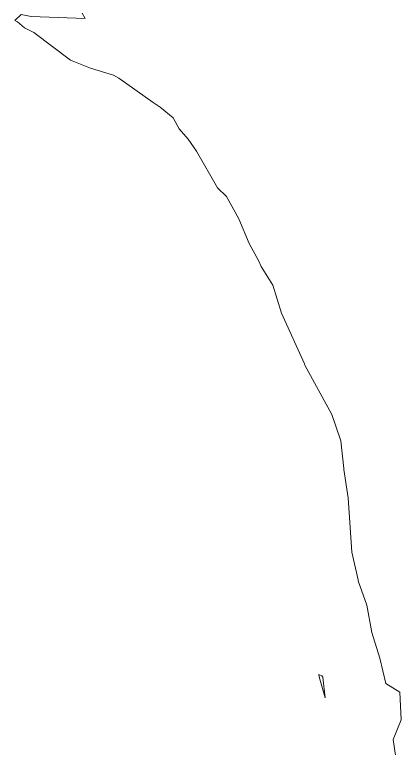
# Model space of a CAD drawing. Header units: metres. Extents: x 809241 to 811075, y 9156873 to 9158251.
# Drawn here: x 809915.2 to 809945, y 9158042.9 to 9158099.4 of the extents above; entities that cross this region are included whole.
import ezdxf

# ---------------------------------------------------------------- set-up
doc = ezdxf.new("R2010")
doc.units = ezdxf.units.M
doc.layers.add('C-TOPO-MAJR', color=9, linetype='Continuous')

msp = doc.modelspace()

# ---------------------------------------------------------------- linework, layer by layer
at = {"layer": 'C-TOPO-MAJR', "color": 9, "linetype": 'Continuous', "lineweight": 5, "elevation": 2680}
msp.add_lwpolyline([(809944.966, 9158039.385), (809944.353, 9158043.524), (809944.987, 9158045.039), (809944.863, 9158047.181), (809943.786, 9158047.839), (809943.334, 9158049.809), (809942.713, 9158051.775), (809942.325, 9158053.886), (809941.668, 9158055.761), (809941.665, 9158055.846), (809941.18, 9158057.981), (809940.896, 9158062.161), (809940.552, 9158064.353), (809940.552, 9158064.43), (809940.331, 9158066.545), (809940.312, 9158066.624), (809940.277, 9158066.702), (809939.627, 9158068.575), (809937.565, 9158072.376), (809937.535, 9158072.48), (809935.756, 9158076.391), (809935.098, 9158078.557), (809934.194, 9158079.979), (809934.026, 9158080.397), (809933.272, 9158081.773), (809932.482, 9158083.661), (809931.523, 9158085.381), (809930.846, 9158086.059), (809929.209, 9158088.877), (809928.573, 9158089.789), (809927.873, 9158090.604), (809927.413, 9158091.434), (809926.414, 9158092.258), (809925.872, 9158092.617), (809923.236, 9158094.497), (809922.83, 9158094.744), (809921.063, 9158095.28), (809919.515, 9158095.897), (809916.703, 9158098.033), (809915.971, 9158098.375), (809915.438, 9158098.834), (809915.221, 9158098.945), (809915.713, 9158099.403), (809916.486, 9158099.254), (809920.657, 9158099.094), (809920.416, 9158099.518)], dxfattribs=at)
msp.add_lwpolyline([(809938.871, 9158048.43), (809938.637, 9158048.553), (809938.672, 9158048.374), (809939.112, 9158046.756), (809938.953, 9158048.337), (809938.871, 9158048.43)], close=True, dxfattribs=at)

doc.saveas('drawing.dxf')
